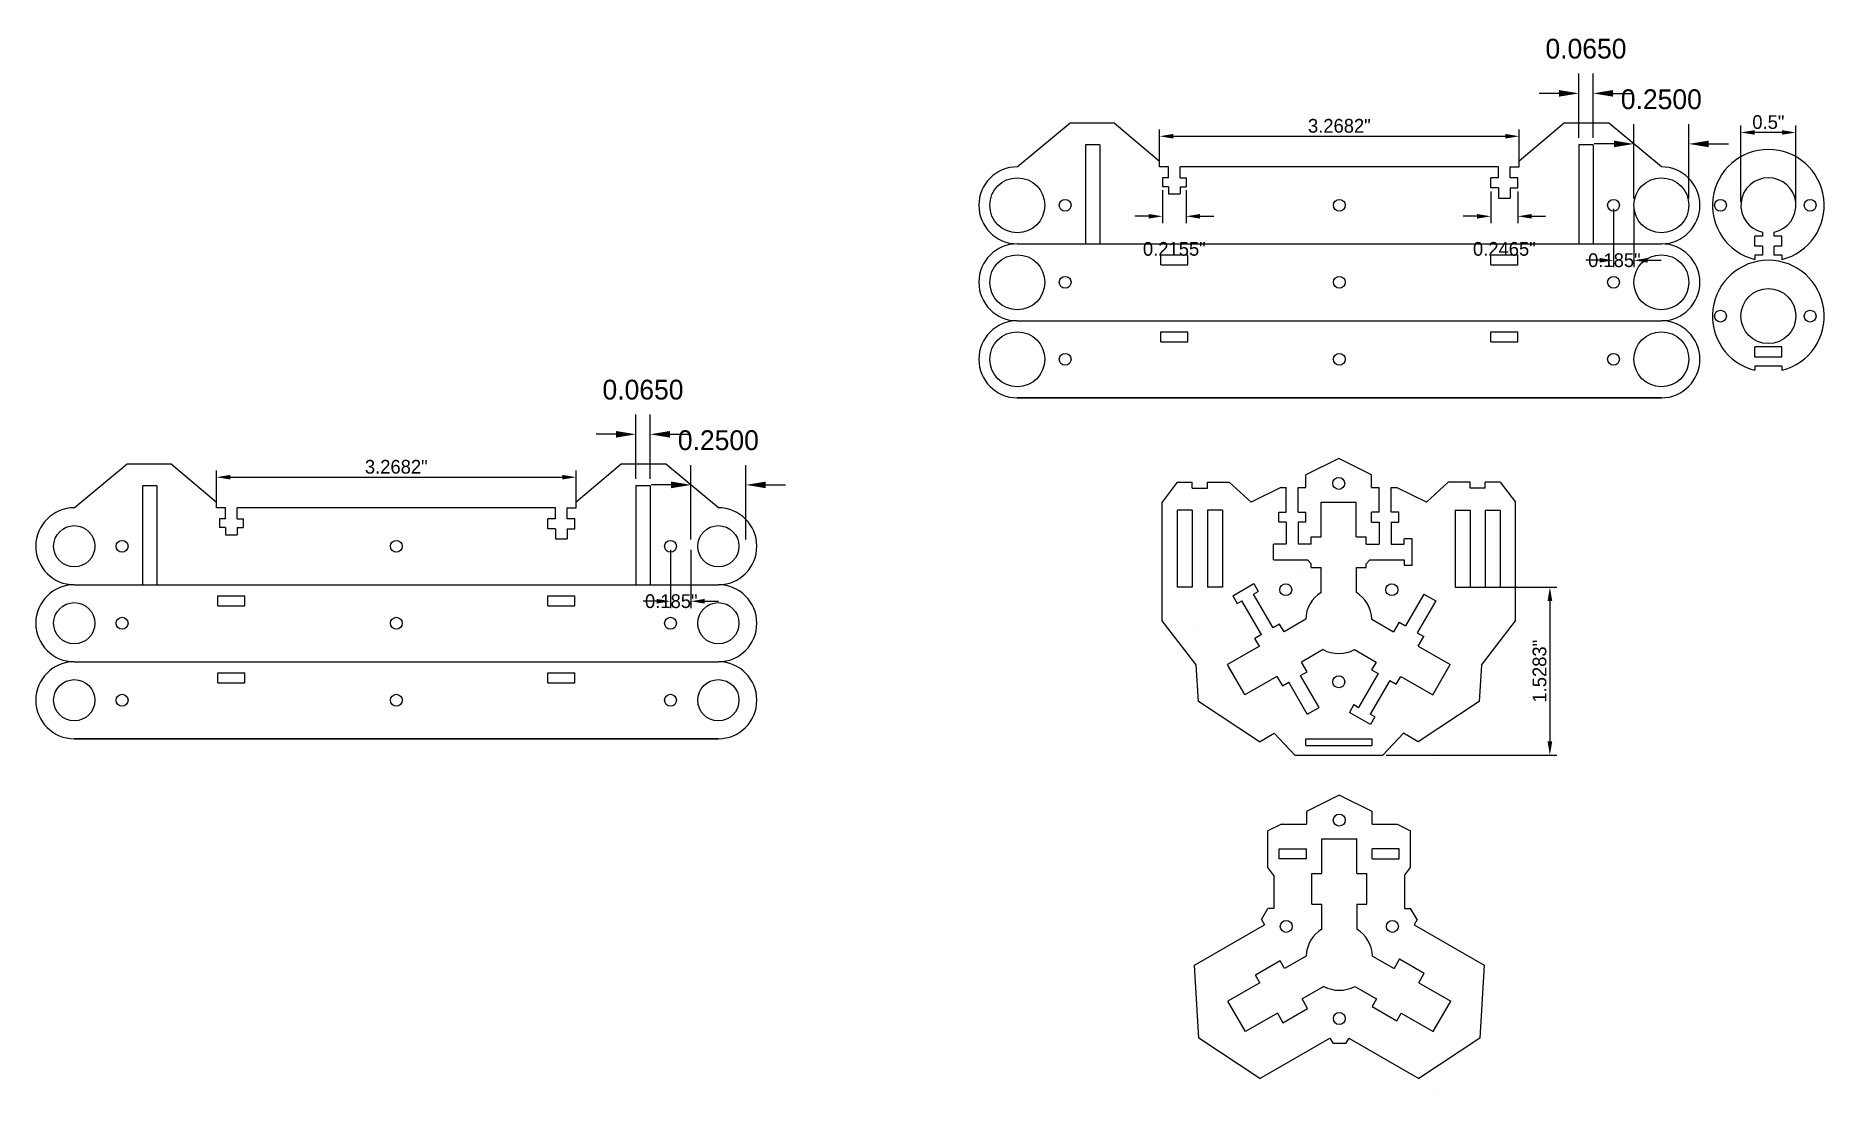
# Model space of a CAD drawing. Header units: inches. Extents: x 79.7 to 95.9, y 1.1 to 10.6.
import ezdxf

# ---------------------------------------------------------------- set-up
doc = ezdxf.new("R2010")
doc.units = ezdxf.units.IN
doc.header["$MEASUREMENT"] = 0
doc.layers.get('0').update_dxf_attribs({"lineweight": 25})
doc.styles.add('QCADDimTextStyle', font='txt')
doc.dimstyles.new('QCADDimStyle', dxfattribs={"dimtxt": 0.125, "dimasz": 0.125, "dimexe": 0.0625, "dimexo": 0.03125, "dimgap": 0.03125, "dimtad": 1, "dimtoh": 1, "dimdec": 4, "dimzin": 0, "dimdsep": 46, "dimtxsty": 'QCADDimTextStyle', "dimcen": 0.09, "dimadec": 0, "dimazin": 0, "dimtfac": 1, "dimtdec": 4, "dimtofl": 0, "dimtmove": 0, "dimatfit": 3, "dimfxl": 1, "dimtolj": 1, "dimtzin": 0, "dimarcsym": 0})

# ---------------------------------------------------------------- blocks, each defined once
blk = doc.blocks.new('*D1')
at = {"color": 0, "lineweight": -2}
for p, q in [((85.605, 6.062), (85.605, 6.738)), ((86.105, 6.062), (86.105, 6.738)), ((85.425, 6.558), (85.245, 6.558)), ((86.285, 6.558), (86.465, 6.558))]:
    blk.add_line(p, q, dxfattribs=at)
at = {"color": 0}
for points in [[(85.425, 6.528), (85.425, 6.588), (85.605, 6.558)], [(86.285, 6.588), (86.285, 6.528), (86.105, 6.558)]]:
    blk.add_solid(points, dxfattribs=at)
at = {"layer": 'Defpoints', "color": 0}
for p in [(86.105, 6.558), (85.605, 6), (86.105, 6)]:
    blk.add_point(p, dxfattribs=at)
at = {"color": 0, "insert": (85.855, 6.963), "char_height": 0.18, "attachment_point": 5}
blk.add_mtext('\\A1;0.2500', dxfattribs=at)
blk = doc.blocks.new('*D2')
at = {"color": 0, "lineweight": -2}
for p, q in [((94.177, 9.162), (94.177, 9.838)), ((94.677, 9.162), (94.677, 9.838)), ((93.997, 9.658), (93.817, 9.658)), ((94.857, 9.658), (95.037, 9.658))]:
    blk.add_line(p, q, dxfattribs=at)
at = {"color": 0}
for points in [[(93.997, 9.628), (93.997, 9.688), (94.177, 9.658)], [(94.857, 9.688), (94.857, 9.628), (94.677, 9.658)]]:
    blk.add_solid(points, dxfattribs=at)
at = {"layer": 'Defpoints', "color": 0}
for p in [(94.677, 9.658), (94.177, 9.1), (94.677, 9.1)]:
    blk.add_point(p, dxfattribs=at)
at = {"color": 0, "insert": (94.427, 10.063), "char_height": 0.18, "attachment_point": 5}
blk.add_mtext('\\A1;0.2500', dxfattribs=at)
blk = doc.blocks.new('*D3')
at = {"color": 0, "lineweight": -2}
for p, q in [((85.105, 6.612), (85.105, 7.198)), ((85.235, 6.612), (85.235, 7.198)), ((84.925, 7.018), (84.745, 7.018)), ((85.415, 7.018), (85.595, 7.018))]:
    blk.add_line(p, q, dxfattribs=at)
at = {"color": 0}
for points in [[(84.925, 6.988), (84.925, 7.048), (85.105, 7.018)], [(85.415, 7.048), (85.415, 6.988), (85.235, 7.018)]]:
    blk.add_solid(points, dxfattribs=at)
at = {"layer": 'Defpoints', "color": 0}
for p in [(85.235, 7.018), (85.105, 6.55), (85.235, 6.55)]:
    blk.add_point(p, dxfattribs=at)
at = {"color": 0, "insert": (85.17, 7.423), "char_height": 0.18, "attachment_point": 5}
blk.add_mtext('\\A1;0.0650', dxfattribs=at)
blk = doc.blocks.new('*D4')
at = {"color": 0, "lineweight": -2}
for p, q in [((93.677, 9.712), (93.677, 10.298)), ((93.807, 9.712), (93.807, 10.298)), ((93.497, 10.118), (93.317, 10.118)), ((93.987, 10.118), (94.167, 10.118))]:
    blk.add_line(p, q, dxfattribs=at)
at = {"color": 0}
for points in [[(93.497, 10.088), (93.497, 10.148), (93.677, 10.118)], [(93.987, 10.148), (93.987, 10.088), (93.807, 10.118)]]:
    blk.add_solid(points, dxfattribs=at)
at = {"layer": 'Defpoints', "color": 0}
for p in [(93.807, 10.118), (93.677, 9.65), (93.807, 9.65)]:
    blk.add_point(p, dxfattribs=at)
at = {"color": 0, "insert": (93.742, 10.523), "char_height": 0.18, "attachment_point": 5}
blk.add_mtext('\\A1;0.0650', dxfattribs=at)
blk = doc.blocks.new('*D5')
at = {"color": 0, "lineweight": -2}
for p, q in [((95.15, 9.131), (95.15, 9.825)), ((95.525, 9.762), (95.275, 9.762)), ((95.65, 9.131), (95.65, 9.825))]:
    blk.add_line(p, q, dxfattribs=at)
at = {"color": 0}
for points in [[(95.275, 9.783), (95.275, 9.742), (95.15, 9.762)], [(95.525, 9.742), (95.525, 9.783), (95.65, 9.762)]]:
    blk.add_solid(points, dxfattribs=at)
at = {"layer": 'Defpoints', "color": 0}
for p in [(95.15, 9.762), (95.15, 9.1), (95.65, 9.1)]:
    blk.add_point(p, dxfattribs=at)
at = {"color": 0, "insert": (95.4, 9.856), "char_height": 0.125, "attachment_point": 5, "style": 'QCADDimTextStyle'}
blk.add_mtext('\\A1;0.5"', dxfattribs=at)
blk = doc.blocks.new('*D6')
at = {"color": 0, "lineweight": -2}
for p, q in [((85.42, 5.969), (85.42, 5.437)), ((85.605, 5.969), (85.605, 5.437)), ((85.295, 5.5), (85.17, 5.5)), ((85.73, 5.5), (85.855, 5.5))]:
    blk.add_line(p, q, dxfattribs=at)
at = {"color": 0}
for points in [[(85.295, 5.479), (85.295, 5.521), (85.42, 5.5)], [(85.73, 5.521), (85.73, 5.479), (85.605, 5.5)]]:
    blk.add_solid(points, dxfattribs=at)
at = {"layer": 'Defpoints', "color": 0}
for p in [(85.42, 6), (85.605, 6), (85.42, 5.5)]:
    blk.add_point(p, dxfattribs=at)
at = {"color": 0, "insert": (85.427, 5.5), "char_height": 0.125, "attachment_point": 5, "style": 'QCADDimTextStyle'}
blk.add_mtext('\\A1;0.185"', dxfattribs=at)
blk = doc.blocks.new('*D7')
at = {"color": 0, "lineweight": -2}
for p, q in [((93.992, 9.069), (93.992, 8.537)), ((94.177, 9.069), (94.177, 8.537)), ((93.867, 8.6), (93.742, 8.6)), ((94.302, 8.6), (94.427, 8.6))]:
    blk.add_line(p, q, dxfattribs=at)
at = {"color": 0}
for points in [[(93.867, 8.579), (93.867, 8.621), (93.992, 8.6)], [(94.302, 8.621), (94.302, 8.579), (94.177, 8.6)]]:
    blk.add_solid(points, dxfattribs=at)
at = {"layer": 'Defpoints', "color": 0}
for p in [(93.992, 9.1), (94.177, 9.1), (93.992, 8.6)]:
    blk.add_point(p, dxfattribs=at)
at = {"color": 0, "insert": (94, 8.6), "char_height": 0.125, "attachment_point": 5, "style": 'QCADDimTextStyle'}
blk.add_mtext('\\A1;0.185"', dxfattribs=at)
blk = doc.blocks.new('*D8')
at = {"color": 0, "lineweight": -2}
for p, q in [((81.293, 6.381), (81.293, 6.69)), ((84.562, 6.381), (84.562, 6.69)), ((81.418, 6.628), (84.437, 6.628))]:
    blk.add_line(p, q, dxfattribs=at)
at = {"color": 0}
for points in [[(81.418, 6.649), (81.418, 6.607), (81.293, 6.628)], [(84.437, 6.607), (84.437, 6.649), (84.562, 6.628)]]:
    blk.add_solid(points, dxfattribs=at)
at = {"layer": 'Defpoints', "color": 0}
for p in [(84.562, 6.628), (81.293, 6.35), (84.562, 6.35)]:
    blk.add_point(p, dxfattribs=at)
at = {"color": 0, "insert": (82.927, 6.722), "char_height": 0.125, "attachment_point": 5, "style": 'QCADDimTextStyle'}
blk.add_mtext('\\A1;3.2682"', dxfattribs=at)
blk = doc.blocks.new('*D9')
at = {"color": 0, "lineweight": -2}
for p, q in [((89.866, 9.481), (89.866, 9.79)), ((93.134, 9.481), (93.134, 9.79)), ((89.991, 9.728), (93.009, 9.728))]:
    blk.add_line(p, q, dxfattribs=at)
at = {"color": 0}
for points in [[(89.991, 9.749), (89.991, 9.707), (89.866, 9.728)], [(93.009, 9.707), (93.009, 9.749), (93.134, 9.728)]]:
    blk.add_solid(points, dxfattribs=at)
at = {"layer": 'Defpoints', "color": 0}
for p in [(93.134, 9.728), (89.866, 9.45), (93.134, 9.45)]:
    blk.add_point(p, dxfattribs=at)
at = {"color": 0, "insert": (91.5, 9.822), "char_height": 0.125, "attachment_point": 5, "style": 'QCADDimTextStyle'}
blk.add_mtext('\\A1;3.2682"', dxfattribs=at)
blk = doc.blocks.new('*D10')
at = {"color": 0, "lineweight": -2}
for p, q in [((92.583, 5.628), (93.476, 5.628)), ((93.414, 5.503), (93.414, 4.225)), ((91.926, 4.1), (93.476, 4.1))]:
    blk.add_line(p, q, dxfattribs=at)
at = {"color": 0}
for points in [[(93.435, 5.503), (93.393, 5.503), (93.414, 5.628)], [(93.393, 4.225), (93.435, 4.225), (93.414, 4.1)]]:
    blk.add_solid(points, dxfattribs=at)
at = {"layer": 'Defpoints', "color": 0}
for p in [(92.552, 5.628), (91.895, 4.1), (93.414, 4.1)]:
    blk.add_point(p, dxfattribs=at)
at = {"color": 0, "insert": (93.32, 4.864), "char_height": 0.125, "attachment_point": 5, "rotation": 90, "style": 'QCADDimTextStyle'}
blk.add_mtext('\\A1;1.5283"', dxfattribs=at)
blk = doc.blocks.new('*D11')
at = {"color": 0, "lineweight": -2}
for p, q in [((89.892, 9.238), (89.892, 8.938)), ((90.108, 9.238), (90.108, 8.938)), ((89.767, 9), (89.642, 9)), ((90.233, 9), (90.358, 9))]:
    blk.add_line(p, q, dxfattribs=at)
at = {"color": 0}
for points in [[(89.767, 8.979), (89.767, 9.021), (89.892, 9)], [(90.233, 9.021), (90.233, 8.979), (90.108, 9)]]:
    blk.add_solid(points, dxfattribs=at)
at = {"layer": 'Defpoints', "color": 0}
for p in [(89.892, 9.269), (90.108, 9.269), (90.108, 9)]:
    blk.add_point(p, dxfattribs=at)
at = {"color": 0, "insert": (90, 8.703), "char_height": 0.125, "attachment_point": 5, "style": 'QCADDimTextStyle'}
blk.add_mtext('\\A1;0.2155"', dxfattribs=at)
blk = doc.blocks.new('*D12')
at = {"color": 0, "lineweight": -2}
for p, q in [((92.877, 9.227), (92.877, 8.937)), ((93.123, 9.227), (93.123, 8.937)), ((92.752, 9), (92.627, 9)), ((93.248, 9), (93.373, 9))]:
    blk.add_line(p, q, dxfattribs=at)
at = {"color": 0}
for points in [[(92.752, 8.979), (92.752, 9.021), (92.877, 9)], [(93.248, 9.021), (93.248, 8.979), (93.123, 9)]]:
    blk.add_solid(points, dxfattribs=at)
at = {"layer": 'Defpoints', "color": 0}
for p in [(92.877, 9.258), (93.123, 9.258), (93.123, 9)]:
    blk.add_point(p, dxfattribs=at)
at = {"color": 0, "insert": (93, 8.703), "char_height": 0.125, "attachment_point": 5, "style": 'QCADDimTextStyle'}
blk.add_mtext('\\A1;0.2465"', dxfattribs=at)

msp = doc.modelspace()

# ---------------------------------------------------------------- linework, layer by layer
for p, q in [((88.57255, 9.45), (89.0543, 9.85)), ((89.0543, 9.85), (89.4543, 9.85)), ((89.4543, 9.85), (89.86589, 9.5)), ((93.5457, 9.85), (93.13411, 9.5)), ((93.5457, 9.85), (93.9457, 9.85)), ((94.42745, 9.45), (93.9457, 9.85)), ((89.86589, 9.45), (89.86589, 9.5)), ((89.94612, 9.45), (89.86589, 9.45)), ((89.94612, 9.35), (89.94612, 9.45)), ((92.94613, 9.45), (90.05388, 9.45)), ((90.05388, 9.35), (90.05388, 9.45)), ((92.94612, 9.35), (92.94612, 9.45)), ((93.05388, 9.45), (93.13411, 9.45)), ((93.05388, 9.35), (93.05388, 9.45)), ((93.13411, 9.45), (93.13411, 9.5)), ((89.94612, 9.35), (89.89224, 9.35)), ((89.89224, 9.35), (89.89224, 9.26918)), ((89.94612, 9.26918), (89.89224, 9.26918)), ((89.94612, 9.26918), (89.94612, 9.20388)), ((90.05388, 9.35), (90.10776, 9.35)), ((90.05388, 9.26918), (90.05388, 9.20388)), ((90.05388, 9.26918), (90.10776, 9.26918)), ((90.10776, 9.35), (90.10776, 9.26918)), ((92.87675, 9.2585), (92.87675, 9.35)), ((92.94612, 9.35), (92.87675, 9.35)), ((93.12325, 9.35), (93.05388, 9.35)), ((93.12325, 9.2585), (93.12325, 9.35)), ((89.94612, 9.20388), (90.05388, 9.20388)), ((92.94612, 9.2585), (92.87675, 9.2585)), ((92.94612, 9.2585), (92.94612, 9.16626)), ((92.94612, 9.16626), (93.05388, 9.16626)), ((93.05388, 9.2585), (93.05388, 9.16626)), ((93.05388, 9.2585), (93.12325, 9.2585)), ((88.57255, 8.75), (94.42745, 8.75)), ((88.57255, 8.75), (94.42745, 8.75)), ((88.57255, 8.05), (94.42745, 8.05)), ((88.57255, 8.05), (94.42745, 8.05)), ((94.42745, 7.35), (88.57255, 7.35)), ((88.57255, 7.35), (94.42745, 7.35)), ((80, 6.35), (80.48175, 6.75)), ((80.48175, 6.75), (80.88175, 6.75)), ((80.88175, 6.75), (81.29334, 6.4)), ((84.97314, 6.75), (84.56155, 6.4)), ((84.97314, 6.75), (85.37314, 6.75)), ((85.85489, 6.35), (85.37314, 6.75)), ((81.29334, 6.35), (81.29334, 6.4)), ((81.37357, 6.35), (81.29334, 6.35)), ((81.37357, 6.25), (81.37357, 6.35)), ((84.37357, 6.35), (81.48132, 6.35)), ((81.48132, 6.25), (81.48132, 6.35)), ((84.37357, 6.25), (84.37357, 6.35)), ((84.48132, 6.35), (84.56155, 6.35)), ((84.48132, 6.25), (84.48132, 6.35)), ((84.56155, 6.35), (84.56155, 6.4)), ((81.37357, 6.25), (81.31969, 6.25)), ((81.31969, 6.25), (81.31969, 6.16918)), ((81.48132, 6.25), (81.5352, 6.25)), ((81.5352, 6.25), (81.5352, 6.16918)), ((84.3042, 6.1585), (84.3042, 6.25)), ((84.37357, 6.25), (84.3042, 6.25)), ((84.5507, 6.25), (84.48132, 6.25)), ((84.5507, 6.1585), (84.5507, 6.25)), ((81.37357, 6.16918), (81.31969, 6.16918)), ((81.37357, 6.16918), (81.37357, 6.10388)), ((81.37357, 6.10388), (81.48132, 6.10388)), ((81.48132, 6.16918), (81.48132, 6.10388)), ((81.48132, 6.16918), (81.5352, 6.16918)), ((84.37357, 6.1585), (84.3042, 6.1585)), ((84.37357, 6.1585), (84.37357, 6.06626)), ((84.37357, 6.06626), (84.48132, 6.06626)), ((84.48132, 6.1585), (84.48132, 6.06626)), ((84.48132, 6.1585), (84.5507, 6.1585)), ((80, 5.65), (85.85489, 5.65)), ((80, 5.65), (85.85489, 5.65)), ((80, 4.95), (85.85489, 4.95)), ((80, 4.95), (85.85489, 4.95)), ((85.85489, 4.25), (80, 4.25)), ((80, 4.25), (85.85489, 4.25))]:
    msp.add_line(p, q)
at = {"color": 6}
for p, q in [((89.32255, 9.65), (89.19255, 9.65)), ((89.19255, 9.65), (89.19255, 8.75)), ((89.32255, 9.65), (89.32255, 8.75)), ((93.80745, 9.65), (93.67745, 9.65)), ((93.67745, 9.65), (93.67745, 8.75)), ((93.80745, 9.65), (93.80745, 8.75)), ((80.75, 6.55), (80.62, 6.55)), ((80.62, 6.55), (80.62, 5.65)), ((80.75, 6.55), (80.75, 5.65)), ((85.23489, 6.55), (85.10489, 6.55)), ((85.10489, 6.55), (85.10489, 5.65)), ((85.23489, 6.55), (85.23489, 5.65)), ((90.1635, 6.32825), (90.027, 6.32825)), ((90.027, 6.32825), (90.027, 5.62825)), ((90.1635, 6.32825), (90.1635, 5.62825)), ((90.4365, 6.32825), (90.3, 6.32825)), ((90.3, 6.32825), (90.3, 5.62825)), ((90.4365, 6.32825), (90.4365, 5.62825)), ((92.55224, 6.32825), (92.68874, 6.32825)), ((92.55224, 6.32825), (92.55224, 5.62825)), ((92.68874, 6.32825), (92.68874, 5.62825)), ((92.82524, 6.32825), (92.96174, 6.32825)), ((92.82524, 6.32825), (92.82524, 5.62825)), ((92.82524, 6.32825), (92.82524, 5.62825)), ((92.82524, 6.32825), (92.82524, 5.62825)), ((92.96174, 6.32825), (92.96174, 5.62825)), ((90.1635, 5.62825), (90.027, 5.62825)), ((90.4365, 5.62825), (90.3, 5.62825)), ((92.55224, 5.62825), (92.68874, 5.62825)), ((92.82524, 5.62825), (92.96174, 5.62825)), ((90.95399, 3.157), (90.95399, 3.2485)), ((90.95399, 3.2485), (91.20049, 3.2485)), ((91.20049, 3.157), (90.95399, 3.157)), ((91.20049, 3.157), (91.20049, 3.2485)), ((91.79778, 3.157), (91.79778, 3.2485)), ((92.04428, 3.2485), (91.79778, 3.2485)), ((91.79778, 3.157), (92.04428, 3.157)), ((92.04428, 3.157), (92.04428, 3.2485))]:
    msp.add_line(p, q, dxfattribs=at)
at = {"color": 178}
for p, q in [((95.34612, 8.81983), (95.27675, 8.81983)), ((95.27675, 8.72833), (95.27675, 8.81983)), ((95.34612, 8.85534), (95.34612, 8.81983)), ((95.45388, 8.81983), (95.45388, 8.85534)), ((95.52325, 8.81983), (95.45388, 8.81983)), ((95.52325, 8.72833), (95.52325, 8.81983)), ((95.34612, 8.72833), (95.27675, 8.72833)), ((95.27675, 8.64529), (95.27675, 8.60776)), ((95.34612, 8.64529), (95.27675, 8.64529)), ((95.34612, 8.72833), (95.34612, 8.64529)), ((95.52325, 8.72833), (95.45388, 8.72833)), ((95.45388, 8.64529), (95.45388, 8.72833)), ((95.52325, 8.64529), (95.45388, 8.64529)), ((95.52325, 8.64529), (95.52325, 8.60776)), ((95.27675, 7.63769), (95.27675, 7.60016)), ((95.52325, 7.63769), (95.27675, 7.63769)), ((95.52325, 7.63769), (95.52325, 7.60016))]:
    msp.add_line(p, q, dxfattribs=at)
at = {"color": 3}
for p, q in [((89.87675, 8.65), (90.12325, 8.65)), ((89.87675, 8.5585), (89.87675, 8.65)), ((90.12325, 8.5585), (90.12325, 8.65)), ((92.87675, 8.65), (93.12325, 8.65)), ((92.87675, 8.5585), (92.87675, 8.65)), ((93.12325, 8.5585), (93.12325, 8.65)), ((89.87675, 8.5585), (90.12325, 8.5585)), ((92.87675, 8.5585), (93.12325, 8.5585)), ((89.87675, 7.95), (90.12325, 7.95)), ((89.87675, 7.8585), (89.87675, 7.95)), ((89.87675, 7.8585), (90.12325, 7.8585)), ((90.12325, 7.8585), (90.12325, 7.95)), ((92.87675, 7.95), (93.12325, 7.95)), ((92.87675, 7.8585), (92.87675, 7.95)), ((92.87675, 7.8585), (93.12325, 7.8585)), ((93.12325, 7.8585), (93.12325, 7.95)), ((95.52325, 7.81223), (95.27675, 7.81223)), ((95.27675, 7.72073), (95.27675, 7.81223)), ((95.52325, 7.72073), (95.52325, 7.81223)), ((95.52325, 7.72073), (95.27675, 7.72073)), ((90.027, 6.58273), (89.88874, 6.4)), ((90.027, 6.58273), (90.1635, 6.58273)), ((90.1635, 6.52825), (90.1635, 6.58273)), ((90.1635, 6.52825), (90.1635, 6.58273)), ((90.1635, 6.52825), (90.3, 6.52825)), ((90.3, 6.52825), (90.3, 6.58273)), ((90.3, 6.58273), (90.49885, 6.58273)), ((90.69769, 6.4), (90.49885, 6.58273)), ((90.96885, 6.53558), (90.69769, 6.4)), ((90.96885, 6.53558), (91.01799, 6.53558)), ((91.01799, 6.31008), (91.01799, 6.53558)), ((91.97075, 6.31008), (91.97075, 6.53558)), ((91.97075, 6.53558), (92.01989, 6.53558)), ((92.29105, 6.4), (92.01989, 6.53558)), ((92.29105, 6.4), (92.48989, 6.58273)), ((92.68874, 6.58273), (92.48989, 6.58273)), ((92.68874, 6.52825), (92.68874, 6.58273)), ((92.82524, 6.52825), (92.68874, 6.52825)), ((92.96174, 6.58273), (92.82524, 6.58273)), ((92.82524, 6.52825), (92.82524, 6.58273)), ((92.82524, 6.52825), (92.82524, 6.58273)), ((92.96174, 6.58273), (93.1, 6.4)), ((89.88874, 5.32238), (89.88874, 6.4)), ((93.1, 5.32255), (93.1, 6.4)), ((90.94923, 6.21858), (90.94923, 6.31008)), ((90.94923, 6.31008), (91.01799, 6.31008)), ((91.01799, 6.21858), (90.94923, 6.21858)), ((91.01799, 6.21858), (91.01799, 6.02)), ((92.03951, 6.31008), (91.97075, 6.31008)), ((91.97075, 6.21858), (92.03951, 6.21858)), ((91.97075, 6.21858), (91.97075, 6.02)), ((92.03951, 6.21858), (92.03951, 6.31008)), ((90.90001, 5.8754), (90.90001, 6.02)), ((91.01799, 6.02), (90.90001, 6.02)), ((91.97075, 6.02), (92.08873, 6.02)), ((92.08873, 6.02), (92.08873, 6.06903)), ((92.16073, 6.06903), (92.08873, 6.06903)), ((92.16073, 5.82637), (92.16073, 6.06903)), ((90.90001, 5.8754), (91.21092, 5.8754)), ((91.21092, 5.8754), (91.24494, 5.84138)), ((91.77781, 5.8754), (91.7438, 5.84138)), ((91.77781, 5.8754), (92.08873, 5.8754)), ((92.08873, 5.8754), (92.08873, 5.82637)), ((91.15293, 5.75), (91.15293, 5.75)), ((91.24494, 5.80736), (91.24494, 5.84138)), ((91.24494, 5.80736), (91.33494, 5.80736)), ((91.33494, 5.5804), (91.33494, 5.80736)), ((91.6538, 5.80736), (91.7438, 5.80736)), ((91.6538, 5.80736), (91.6538, 5.58203)), ((91.7438, 5.80736), (91.7438, 5.84138)), ((92.16073, 5.82637), (92.08873, 5.82637)), ((81.3042, 5.55), (81.5507, 5.55)), ((81.3042, 5.4585), (81.3042, 5.55)), ((81.5507, 5.4585), (81.5507, 5.55)), ((84.3042, 5.55), (84.5507, 5.55)), ((84.3042, 5.4585), (84.3042, 5.55)), ((84.5507, 5.4585), (84.5507, 5.55)), ((90.53111, 5.54989), (90.7225, 5.66039)), ((90.53111, 5.54989), (90.57204, 5.479)), ((90.72097, 5.56498), (90.76343, 5.5895)), ((90.8982, 5.25801), (90.72097, 5.56498)), ((90.7225, 5.66039), (90.76343, 5.5895)), ((92.26955, 5.56482), (92.10226, 5.27506)), ((92.26955, 5.56482), (92.37596, 5.50338)), ((81.3042, 5.4585), (81.5507, 5.4585)), ((84.3042, 5.4585), (84.5507, 5.4585)), ((90.57204, 5.479), (90.6145, 5.50352)), ((90.79173, 5.19654), (90.6145, 5.50352)), ((92.37596, 5.50338), (92.20868, 5.21362)), ((90.19895, 4.92044), (89.88874, 5.32238)), ((90.20417, 5.26661), (90.20417, 5.26661)), ((90.95712, 5.29203), (90.8982, 5.25801)), ((90.99735, 5.22234), (90.95712, 5.29203)), ((91.19435, 5.33608), (90.99735, 5.22234)), ((91.79587, 5.33608), (91.99326, 5.22211)), ((92.04344, 5.30903), (91.99326, 5.22211)), ((92.04344, 5.30903), (92.10226, 5.27506)), ((92.20868, 5.21362), (92.26772, 5.17954)), ((92.79152, 4.9203), (93.1, 5.32255)), ((90.77305, 5.09284), (90.4823, 4.92497)), ((90.79173, 5.19654), (90.73282, 5.16253)), ((90.78307, 5.19154), (90.73282, 5.16253)), ((90.77305, 5.09284), (90.73282, 5.16253)), ((90.77305, 5.09284), (90.73282, 5.16253)), ((91.35378, 5.05994), (91.15678, 4.9462)), ((91.63644, 5.05994), (91.83383, 4.94598)), ((92.21754, 5.09263), (92.26772, 5.17954)), ((92.21754, 5.09263), (92.50817, 4.92483)), ((90.21886, 4.58878), (90.19895, 4.92044)), ((90.64172, 4.64883), (90.4823, 4.92497)), ((90.63172, 4.66616), (90.4923, 4.90765)), ((91.20698, 4.85925), (91.15678, 4.9462)), ((91.83383, 4.94598), (91.7936, 4.87629)), ((92.34874, 4.6487), (92.50817, 4.92483)), ((92.79152, 4.9203), (92.77161, 4.58864)), ((81.3042, 4.85), (81.5507, 4.85)), ((81.3042, 4.7585), (81.3042, 4.85)), ((81.3042, 4.7585), (81.5507, 4.7585)), ((81.5507, 4.7585), (81.5507, 4.85)), ((84.3042, 4.85), (84.5507, 4.85)), ((84.3042, 4.7585), (84.3042, 4.85)), ((84.3042, 4.7585), (84.5507, 4.7585)), ((84.5507, 4.7585), (84.5507, 4.85)), ((90.93248, 4.8167), (90.64172, 4.64883)), ((90.93248, 4.8167), (90.98268, 4.72975)), ((90.98268, 4.72975), (91.0416, 4.76376)), ((91.20886, 4.47405), (91.0416, 4.76376)), ((91.14806, 4.82523), (91.20698, 4.85925)), ((91.31533, 4.53552), (91.14806, 4.82523)), ((91.85242, 4.84233), (91.67519, 4.53535)), ((91.95884, 4.78089), (91.7816, 4.47391)), ((91.7936, 4.87629), (91.85242, 4.84233)), ((91.95884, 4.78089), (92.01788, 4.7468)), ((92.01788, 4.7468), (92.05811, 4.81649)), ((92.05811, 4.81649), (92.34874, 4.6487)), ((90.7734, 4.22264), (90.21886, 4.58878)), ((91.63272, 4.55987), (91.59179, 4.48898)), ((91.63272, 4.55987), (91.67519, 4.53535)), ((92.77161, 4.58864), (92.21706, 4.2225)), ((91.20886, 4.47405), (91.31533, 4.53552)), ((91.78319, 4.37848), (91.59179, 4.48898)), ((91.82412, 4.44937), (91.7816, 4.47391)), ((91.82412, 4.44937), (91.78319, 4.37848)), ((90.7734, 4.22264), (90.90739, 4.3)), ((91.09511, 4.1), (90.90739, 4.3)), ((91.19511, 4.19), (91.19511, 4.25)), ((91.19511, 4.25), (91.79511, 4.25)), ((91.79511, 4.25), (91.79511, 4.19)), ((91.89511, 4.1), (92.08283, 4.3)), ((92.21706, 4.2225), (92.08283, 4.3)), ((91.09511, 4.1), (91.89511, 4.1)), ((91.19511, 4.19), (91.79511, 4.19)), ((92.22926, 4.21546), (92.22926, 4.21546)), ((92.38939, 4.12483), (92.38939, 4.12483)), ((91.49914, 3.73675), (91.20125, 3.58762)), ((91.20125, 3.58762), (91.20125, 3.47399)), ((91.79778, 3.58743), (91.49914, 3.73675)), ((91.79778, 3.47399), (91.79778, 3.58743)), ((90.97361, 3.47399), (90.8502, 3.41229)), ((90.97399, 3.47399), (91.20125, 3.47399)), ((91.79778, 3.47399), (92.02504, 3.47399)), ((92.02466, 3.47399), (92.14807, 3.41229)), ((92.0935, 3.4545), (92.0935, 3.4545)), ((90.8502, 3.07896), (90.8502, 3.41229)), ((92.14807, 3.07896), (92.14807, 3.41229)), ((90.90478, 3.00744), (90.8502, 3.07896)), ((90.90478, 3.00744), (90.90478, 2.708)), ((92.0935, 3.00744), (92.14807, 3.07896)), ((92.0935, 3.00744), (92.0935, 2.708)), ((90.79159, 2.60746), (90.8502, 2.708)), ((90.79159, 2.60746), (90.82018, 2.55793)), ((90.90478, 2.708), (90.8502, 2.708)), ((92.0935, 2.708), (92.14807, 2.708)), ((92.20846, 2.60729), (92.14807, 2.708)), ((92.20846, 2.60729), (92.17987, 2.55776)), ((90.18381, 2.19052), (90.82018, 2.55793)), ((92.17987, 2.55776), (92.81619, 2.19038)), ((90.22362, 1.5272), (90.18381, 2.19052)), ((90.20894, 2.20503), (90.20894, 2.20503)), ((92.81619, 2.19038), (92.77638, 1.52706)), ((90.77817, 1.16106), (90.22362, 1.5272)), ((90.77817, 1.16106), (91.41454, 1.52846)), ((91.41454, 1.52846), (91.44314, 1.47893)), ((91.55691, 1.47877), (91.44314, 1.47893)), ((91.58551, 1.5283), (91.55691, 1.47877)), ((91.58551, 1.5283), (92.22183, 1.16092)), ((92.77638, 1.52706), (92.22183, 1.16092)), ((92.23403, 1.15387), (92.23403, 1.15387)), ((92.23403, 1.15387), (92.23403, 1.15387)), ((92.39415, 1.06325), (92.39415, 1.06325))]:
    msp.add_line(p, q, dxfattribs=at)
at = {"color": 1}
for p, q in [((91.49437, 6.79834), (91.1961, 6.64921)), ((91.79263, 6.64921), (91.49437, 6.79834)), ((91.12696, 6.31008), (91.12696, 6.53558)), ((91.12696, 6.53558), (91.1961, 6.53558)), ((91.1961, 6.53558), (91.1961, 6.64921)), ((91.79263, 6.53558), (91.79263, 6.64921)), ((91.79263, 6.53558), (91.86178, 6.53558)), ((91.86178, 6.31008), (91.86178, 6.53558)), ((91.33494, 6.4021), (91.6538, 6.4021)), ((91.33494, 6.08633), (91.33494, 6.4021)), ((91.6538, 6.08633), (91.6538, 6.4021)), ((91.12696, 6.31008), (91.19573, 6.31008)), ((91.19573, 6.21858), (91.12696, 6.21858)), ((91.12696, 6.21858), (91.12696, 6.02)), ((91.19573, 6.21858), (91.19573, 6.31008)), ((91.79301, 6.21858), (91.79301, 6.31008)), ((91.86178, 6.31008), (91.79301, 6.31008)), ((91.79301, 6.21858), (91.86178, 6.21858)), ((91.86178, 6.21858), (91.86178, 6.02)), ((91.24494, 6.02), (91.12874, 6.02)), ((91.24494, 6.02), (91.24494, 6.08633)), ((91.24494, 6.08633), (91.33494, 6.08633)), ((91.6538, 6.08633), (91.7438, 6.08633)), ((91.7438, 6.02), (91.7438, 6.08633)), ((91.7438, 6.02), (91.86178, 6.02)), ((91.33971, 3.34051), (91.65856, 3.34051)), ((91.33971, 3.02474), (91.33971, 3.34051)), ((91.65856, 3.02474), (91.65856, 3.34051)), ((91.24971, 2.95841), (91.24971, 3.02474)), ((91.24971, 2.74577), (91.24971, 3.02474)), ((91.24971, 3.02474), (91.33971, 3.02474)), ((91.65856, 3.02474), (91.74856, 3.02474)), ((91.74856, 2.74577), (91.74856, 3.02474)), ((91.24971, 2.74577), (91.33971, 2.74577)), ((91.33971, 2.51882), (91.33971, 2.74577)), ((91.65856, 2.74577), (91.74856, 2.74577)), ((91.65856, 2.74577), (91.65856, 2.52044)), ((90.96188, 2.23044), (90.73758, 2.10094)), ((91.00212, 2.16075), (90.96188, 2.23044)), ((91.19912, 2.27449), (91.00212, 2.16075)), ((91.80064, 2.27449), (91.99803, 2.16053)), ((92.0482, 2.24744), (91.99803, 2.16053)), ((92.0482, 2.24744), (92.27248, 2.11795)), ((92.22231, 2.03104), (92.27248, 2.11795)), ((90.77782, 2.03125), (90.48706, 1.86338)), ((90.77782, 2.03125), (90.73758, 2.10094)), ((90.77782, 2.03125), (90.73758, 2.10094)), ((91.35855, 1.99835), (91.16155, 1.88461)), ((91.64121, 1.99835), (91.8386, 1.88439)), ((92.22231, 2.03104), (92.51294, 1.86324)), ((90.64649, 1.58725), (90.48706, 1.86338)), ((90.98745, 1.66816), (91.21175, 1.79766)), ((91.21175, 1.79766), (91.16155, 1.88461)), ((91.8386, 1.88439), (91.79837, 1.81471)), ((91.79837, 1.81471), (92.02264, 1.68522)), ((92.35351, 1.58711), (92.51294, 1.86324)), ((90.93725, 1.75512), (90.64649, 1.58725)), ((90.93725, 1.75512), (90.98745, 1.66816)), ((92.02264, 1.68522), (92.06288, 1.7549)), ((92.06288, 1.7549), (92.35351, 1.58711))]:
    msp.add_line(p, q, dxfattribs=at)
at = {"color": 3}
for centre, radius in [((88.57255, 9.1), 0.25), ((94.42745, 9.1), 0.25), ((89.00755, 9.1), 0.05388), ((91.5, 9.1), 0.05388), ((93.99245, 9.1), 0.05388), ((94.965, 9.1), 0.05388), ((95.78, 9.1), 0.05388), ((88.57255, 8.4), 0.25), ((94.42745, 8.4), 0.25), ((89.00755, 8.4), 0.05388), ((91.5, 8.4), 0.05388), ((93.99245, 8.4), 0.05388), ((95.4, 8.0924), 0.25), ((94.965, 8.0924), 0.05388), ((95.78, 8.0924), 0.05388), ((88.57255, 7.7), 0.25), ((94.42745, 7.7), 0.25), ((89.00755, 7.7), 0.05388), ((91.5, 7.7), 0.05388), ((93.99245, 7.7), 0.05388), ((80.435, 6), 0.05388), ((82.92745, 6), 0.05388), ((85.41989, 6), 0.05388), ((80.435, 5.3), 0.05388), ((82.92745, 5.3), 0.05388), ((85.41989, 5.3), 0.05388), ((80.435, 4.6), 0.05388), ((82.92745, 4.6), 0.05388), ((85.41989, 4.6), 0.05388)]:
    msp.add_circle(centre, radius, dxfattribs=at)
at = {"color": 6}
for centre in [(91.49437, 6.57144), (91.01303, 5.60536), (91.9772, 5.60536), (91.49511, 4.76794), (91.49914, 3.50985), (91.01779, 2.54377), (91.98197, 2.54377), (91.49988, 1.70636)]:
    msp.add_circle(centre, 0.05448, dxfattribs=at)
for centre in [(80, 6), (85.85489, 6), (80, 5.3), (85.85489, 5.3), (80, 4.6), (85.85489, 4.6)]:
    msp.add_circle(centre, 0.1875)
at = {"color": 178}
for centre, radius, start, end in [((95.4, 9.1), 0.50782, 284.057101, 255.9429), ((95.4, 9.1), 0.25, 282.419461, 257.580539), ((95.4, 8.0924), 0.50782, 284.057101, 255.9429)]:
    msp.add_arc(centre, radius, start, end, dxfattribs=at)
for centre, start, end in [((88.57255, 9.1), 90, 270), ((94.42745, 9.1), 270, 90), ((88.57255, 8.4), 90, 270), ((94.42745, 8.4), 270, 90), ((88.57255, 7.7), 90, 270), ((94.42745, 7.7), 270, 90), ((80, 6), 90, 270), ((85.85489, 6), 270, 90), ((80, 5.3), 90, 270), ((85.85489, 5.3), 270, 90), ((80, 4.6), 90, 270), ((85.85489, 4.6), 270, 90)]:
    msp.add_arc(centre, 0.35, start, end)
at = {"color": 3}
for start, end in [(122.156455, 178.010473), (1.989527, 58.246566), (241.989527, 298.010473)]:
    msp.add_arc((91.49511, 5.32563), 0.30094, start, end, dxfattribs=at)
at = {"color": 1}
for start, end in [(122.156455, 178.010473), (1.989527, 58.246566), (241.989527, 298.010473)]:
    msp.add_arc((91.49988, 2.26404), 0.30094, start, end, dxfattribs=at)

# ---------------------------------------------------------------- dimensions: what is measured, and where the dimension line sits
at = {"color": 30}
for base, p1, p2, picture, middle in [((93.80745, 10.11839), (93.67745, 9.65), (93.80745, 9.65), '*D4', (93.74245, 10.52339)), ((94.67745, 9.65758), (94.17745, 9.1), (94.67745, 9.1), '*D2', (94.42745, 10.06258)), ((85.23489, 7.01839), (85.10489, 6.55), (85.23489, 6.55), '*D3', (85.16989, 7.42339)), ((86.10489, 6.55758), (85.60489, 6), (86.10489, 6), '*D1', (85.85489, 6.96258))]:
    dim = msp.add_linear_dim(base=base, p1=p1, p2=p2, dimstyle='QCADDimStyle', override={"dimtxt": 0.18, "dimasz": 0.18, "dimexe": 0.18, "dimexo": 0.0625, "dimgap": 0.09, "dimtad": 0, "dimtih": 1, "dimlfac": 0.5, "dimtmove": 2}, dxfattribs=at)
    dim.commit()
    dim.dimension.update_dxf_attribs({"geometry": picture, "text_midpoint": middle})
for p1, p2, distance, picture, middle in [((95.65, 9.1), (95.15, 9.1), -0.6625, '*D5', (95.4, 9.85625)), ((89.86589, 9.45), (93.13411, 9.45), 0.27781, '*D9', (91.5, 9.82156)), ((81.29334, 6.35), (84.56155, 6.35), 0.27781, '*D8', (82.92745, 6.72156))]:
    dim = msp.add_aligned_dim(p1=p1, p2=p2, distance=distance, dimstyle='QCADDimStyle', override={"dimtxt": 0.125, "dimasz": 0.125, "dimexe": 0.0625, "dimexo": 0.03125, "dimgap": 0.03125, "dimzin": 8, "dimlunit": 3, "dimclrd": 0, "dimclre": 0, "dimclrt": 0, "dimazin": 2, "dimtmove": 2}, dxfattribs=at)
    dim.commit()
    dim.dimension.update_dxf_attribs({"geometry": picture, "text_midpoint": middle})
for p1, p2, distance, picture, middle in [((89.89224, 9.26918), (90.10776, 9.26918), -0.26918, '*D11', (90, 8.70312)), ((92.87675, 9.2585), (93.12325, 9.2585), -0.2585, '*D12', (93, 8.70312))]:
    dim = msp.add_aligned_dim(p1=p1, p2=p2, distance=distance, dimstyle='QCADDimStyle', override={"dimtxt": 0.125, "dimasz": 0.125, "dimexe": 0.0625, "dimexo": 0.03125, "dimgap": 0.03125, "dimzin": 8, "dimlunit": 3, "dimclrd": 0, "dimclre": 0, "dimclrt": 0, "dimazin": 2, "dimtmove": 2})
    dim.commit()
    dim.dimension.update_dxf_attribs({"geometry": picture, "text_midpoint": middle})
for base, p1, p2, picture, middle in [((93.99245, 8.6), (94.17745, 9.1), (93.99245, 9.1), '*D7', (94, 8.6)), ((85.41989, 5.5), (85.60489, 6), (85.41989, 6), '*D6', (85.42745, 5.5))]:
    dim = msp.add_linear_dim(base=base, p1=p1, p2=p2, angle=180, dimstyle='QCADDimStyle', override={"dimtxt": 0.125, "dimasz": 0.125, "dimexe": 0.0625, "dimexo": 0.03125, "dimgap": 0.03125, "dimzin": 8, "dimlunit": 3, "dimclrd": 0, "dimclre": 0, "dimclrt": 0, "dimazin": 2, "dimtmove": 2}, dxfattribs=at)
    dim.commit()
    dim.dimension.update_dxf_attribs({"geometry": picture, "text_midpoint": middle, "dimtype": 161})
dim = msp.add_linear_dim(base=(93.4138370149, 4.1), p1=(92.5522384533, 5.62825), p2=(91.8951121766, 4.1), angle=90, dimstyle='QCADDimStyle', override={"dimtxt": 0.125, "dimasz": 0.125, "dimexe": 0.0625, "dimexo": 0.03125, "dimgap": 0.03125, "dimzin": 8, "dimlunit": 3, "dimclrd": 0, "dimclre": 0, "dimclrt": 0, "dimazin": 2, "dimtmove": 2})
dim.commit()
dim.dimension.update_dxf_attribs({"geometry": '*D10', "text_midpoint": (93.3200870149, 4.864125)})

doc.saveas('drawing.dxf')
